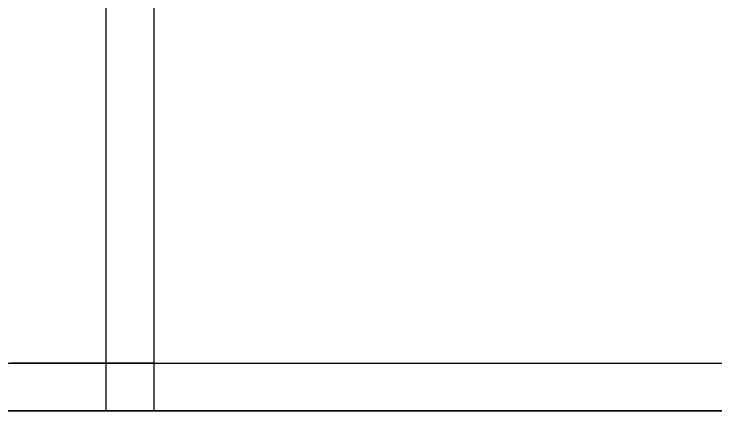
# Model space of a CAD drawing. Extents: x -4.83 to 4.83, y -5.56 to 3.84.
# Drawn here: x -2.923 to -1.45, y -5.56 to -4.727 of the extents above; entities that cross this region are included whole.
import ezdxf

# ---------------------------------------------------------------- set-up
doc = ezdxf.new("R2010")
doc.units = 0
doc.layers.get('0').update_dxf_attribs({"linetype": 'CONTINUOUS'})

# ---------------------------------------------------------------- blocks, each defined once
blk = doc.blocks.new('*U3')
at = {"color": 255, "extrusion": (0, -1e-16, -1)}
for p, q in [((-2.73, -5.56), (-2.73, -3.84)), ((-3.16, -5.46, 3.5), (3.16, -5.46, 3.5)), ((-2.73, -5.56), (-0.001, -5.56))]:
    blk.add_line(p, q, dxfattribs=at)
at = {"color": 255}
for p, q in [((-2.73, -5.56), (-2.73, -3.84)), ((-2.63, -3.84, 0.4), (-2.63, -5.46, 0.4)), ((-2.63, -3.84, 0.4), (-2.63, -5.46, 0.4)), ((-2.63, -5.46, 0.4), (-2.63, -5.56, 0.3)), ((-2.63, -5.46, 0.4), (-0.001, -5.46, 0.4)), ((-3.16, -5.56, 3.9), (3.16, -5.56, 3.9))]:
    blk.add_line(p, q, dxfattribs=at)
at = {"color": 255, "extrusion": (0, -0.707107, -0.707107)}
for p, q in [((-3.16, -5.46, 3.5), (3.16, -5.46, 3.5)), ((3.16, -5.56, 3.6), (-3.16, -5.56, 3.6))]:
    blk.add_line(p, q, dxfattribs=at)
at = {"color": 255, "extrusion": (0, -0.707107, 0.707107)}
for p, q in [((-2.63, -5.46, 0.4), (-2.63, -5.56, 0.3)), ((-2.63, -5.46, 0.4), (-0.001, -5.46, 0.4)), ((-0.001, -5.56, 0.3), (-2.63, -5.56, 0.3))]:
    blk.add_line(p, q, dxfattribs=at)
at = {"color": 255, "extrusion": (0, -1, 1e-16)}
for p, q in [((-3.16, -5.56, 3.9), (3.16, -5.56, 3.9)), ((3.16, -5.56, 3.6), (-3.16, -5.56, 3.6)), ((-2.73, -5.56), (-0.001, -5.56)), ((-0.001, -5.56, 0.3), (-2.63, -5.56, 0.3))]:
    blk.add_line(p, q, dxfattribs=at)
at = {"color": 255, "extrusion": (0, 1, -1e-16)}
for centre, radius in [((2.63, 0.7, -5.46), 0.3), ((2.63, 0.7, -5.46), 0.3), ((2.73, 0.6, -5.56), 0.6), ((2.63, 0.7, -5.56), 0.4)]:
    blk.add_arc(centre, radius, 270, 0, dxfattribs=at)
at = {"color": 255, "extrusion": (0, -1, 1e-16)}
for centre, radius in [((-2.73, 0.6, 5.56), 0.6), ((-2.63, 0.7, 5.56), 0.4)]:
    blk.add_arc(centre, radius, 180, 270, dxfattribs=at)

msp = doc.modelspace()

# ---------------------------------------------------------------- block references
msp.add_blockref('*U3', (0, 0))

doc.saveas('drawing.dxf')
